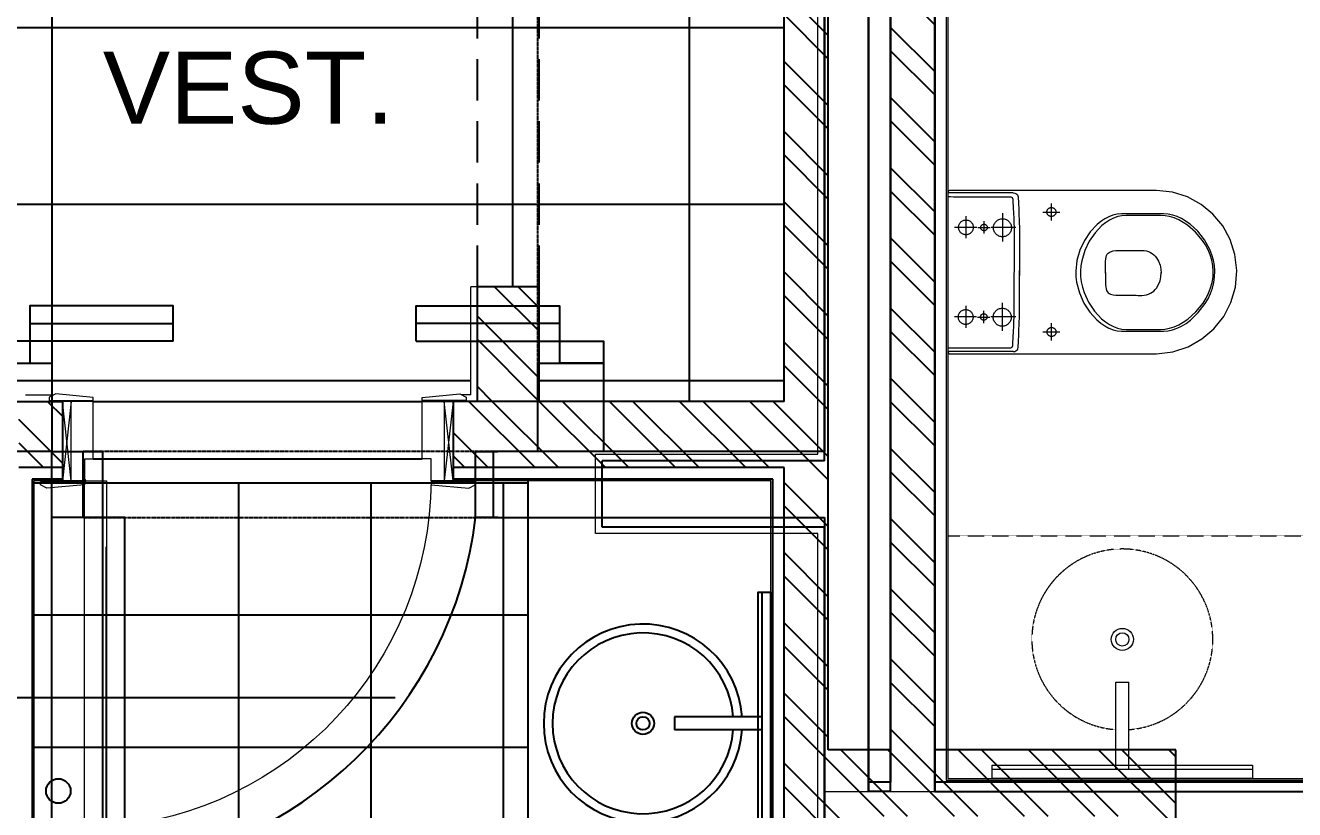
# Model space of a CAD drawing. Header units: millimetres. Extents: x 186805 to 449048, y 2167 to 51540.
# Drawn here: x 411718 to 414593, y 37270 to 39048 of the extents above; entities that cross this region are included whole.
import ezdxf
from ezdxf.enums import TextEntityAlignment as Align

# ---------------------------------------------------------------- set-up
doc = ezdxf.new("R2010")
doc.units = ezdxf.units.MM
for name, pattern in [('BC$0$HIDDEN2', [0.1875, 0.125, -0.0625]), ('HIDDEN', [0.375, 0.25, -0.125]), ('HIDDEN2', [0.1875, 0.125, -0.0625])]:
    doc.linetypes.add(name, pattern=pattern)
doc.layers.get('0').update_dxf_attribs({"linetype": 'CONTINUOUS'})
for name, color, linetype, lineweight in [('0-60x60-C', 3, 'CONTINUOUS', 13), ('0-AKL-P1 TILES', 8, 'CONTINUOUS', 13), ('0-akl-plasterline', 9, 'CONTINUOUS', 13), ('3117.NEW ID XR$0$BB$0$A-HATCH', 8, 'CONTINUOUS', 5), ('BD$0$0-sanitary', 1, 'CONTINUOUS', 20), ('BD$0$0-tiles', 9, 'CONTINUOUS', 5), ('BD$0$a-wall', 8, 'CONTINUOUS', 30), ('BD$0$NAK_FIXTURES', 8, 'CONTINUOUS', 18), ('BF$0$a-wall', 7, 'CONTINUOUS', 30), ('LINE .05 P.05', 11, 'CONTINUOUS', 5)]:
    doc.layers.add(name, color=color, linetype=linetype, lineweight=lineweight)
for name, color, linetype in [('0-AKL-P1TILES', 8, 'CONTINUOUS'), ('0-AKL-P2TILES', 8, 'CONTINUOUS'), ('3117.NEW ID XR$0$BF$0$0-tiles', 9, 'CONTINUOUS'), ('A-ABOVE DOOR', 1, 'HIDDEN2'), ('A-CONC-BLDG', 6, 'CONTINUOUS'), ('a-door', 4, 'CONTINUOUS'), ('A-ROOM_ID', 3, 'CONTINUOUS'), ('a-wall', 140, 'CONTINUOUS'), ('BC$0$a-sanit', 30, 'CONTINUOUS'), ('BC$0$NAK_FIXTURES', 4, 'CONTINUOUS'), ('BC-A-ABOV', 8, 'BC$0$HIDDEN2'), ('BC-A-HATCH', 8, 'CONTINUOUS'), ('BC-A-wall', 6, 'CONTINUOUS'), ('BC-dim', 1, 'CONTINUOUS'), ('TC$0$Nak_Tiletag', 3, 'CONTINUOUS'), ('TC-FLOORING', 41, 'CONTINUOUS')]:
    doc.layers.add(name, color=color, linetype=linetype)
doc.styles.add('SITE SURVEY ROOM$0$SITE SURVEY ROOM$0$XREF1$0$XREF1$0$XREF1$0$paris 2-3-4.DWG124$0$guest room-2$0$FINAL DRGS1$0$C2', font='swissk.ttf', dxfattribs={"height": 0.4})
doc.styles.add('TC$0$Standard', font='txt')
doc.dimstyles.new('TC$0$POINTER', dxfattribs={"dimtxt": 80, "dimasz": 120, "dimexe": 20, "dimexo": 20, "dimgap": 20, "dimtad": 1, "dimdec": 0, "dimtxsty": 'TC$0$Standard', "dimcen": 2.5, "dimadec": 0, "dimazin": 0, "dimtfac": 1, "dimtdec": 0, "dimtix": 1, "dimtmove": 1, "dimatfit": 3, "dimldrblk": 'TC$0$_Dot', "dimfxl": 1, "dimarcsym": 0})
pattern_1 = [(315, (-189031.63, 11508.82), (-79.54951, -79.54951), []), (315, (-188978.59, 11508.82), (-79.54951, -79.54951), [])]

# ---------------------------------------------------------------- blocks, each defined once
blk = doc.blocks.new('A$C7C4A1575')
at = {"layer": 'A-ABOVE DOOR', "color": 8}
for p, q in [((37175.1, 13600), (36245.1, 13600)), ((36245.1, 13450), (37175.1, 13450)), ((37245.1, 11500), (37245.1, 13450)), ((36145.1, 11700), (36145.1, 13250)), ((37245.1, 11700), (37245.1, 13250))]:
    blk.add_line(p, q, dxfattribs=at)
at = {"layer": 'A-CONC-BLDG', "color": 8}
blk.add_lwpolyline([(37645.1, 13450), (37645.1, 14800), (37245.1, 14800), (37245.1, 13450)], close=True, dxfattribs=at)
at = {"layer": 'a-door', "color": 8, "lineweight": -3}
for p, q in [((36406.2, 13200), (36081.2, 13200)), ((36420.1, 13200), (36095.1, 13200)), ((36970.1, 13200), (37395.1, 13200))]:
    blk.add_line(p, q, dxfattribs=at)
at = {"layer": 'a-door', "color": 8}
for points in [[(37130.1, 14400), (37080.1, 14400), (37080.1, 13600), (37180.1, 13600)], [(37180.1, 13450), (37130.1, 13450), (37130.1, 14400)], [(36235.1, 13600), (36285.1, 13600), (36285.1, 13450), (36235.1, 13450)]]:
    blk.add_lwpolyline(points, dxfattribs=at)
at = {"layer": 'a-door', "color": 8, "lineweight": -3}
for points in [[(36095.1, 13200), (35995.1, 13200), (35995.1, 13250), (36095.1, 13250)], [(36420.1, 13200), (36420.1, 13120), (36095.1, 13120), (36095.1, 13250)], [(36970.1, 13200), (36970.1, 13120), (37295.1, 13120), (37295.1, 13250)], [(37395.1, 13200), (37395.1, 13250), (37295.1, 13250)], [(36095.1, 13160), (36420.1, 13160)], [(37295.1, 13160), (36970.1, 13160)]]:
    blk.add_lwpolyline(points, dxfattribs=at)
at = {"layer": 'a-door', "color": 8}
blk.add_arc((37191.2, 13490.5), 912.7, 94.784, 173.1072, dxfattribs=at)
at = {"layer": 'a-wall', "color": 8}
for p, q in [((35495.1, 13600), (35495.1, 15750)), ((33645.1, 14200), (35245.1, 14200)), ((35345.1, 9744.5), (35345.1, 14200)), ((35345.1, 14200), (35395.1, 14200)), ((35395.1, 9723.8), (35395.1, 14200)), ((36245.1, 13600), (35495.1, 13600)), ((36245.1, 13450), (36245.1, 13600)), ((37175.1, 13600), (37245.1, 13600)), ((37175.1, 13450), (37175.1, 13600)), ((35495.1, 13450), (36245.1, 13450)), ((35495.1, 11500), (35495.1, 13450)), ((35995.1, 13250), (35995.1, 13450)), ((36145.1, 13250), (36145.1, 13450)), ((37245.1, 13450), (37175.1, 13450)), ((37245.1, 13250), (37245.1, 13450)), ((36145.1, 13250), (35995.1, 13250)), ((37395.1, 13250), (37245.1, 13250))]:
    blk.add_line(p, q, dxfattribs=at)
blk.add_lwpolyline([(35245.1, 14200), (35245.1, 11400), (34675.1, 11400), (34675.1, 11300), (35245.1, 11300), (35245.1, 9785.9)], dxfattribs=at)
blk = doc.blocks.new('A$C32DD6ECA')
at = {"layer": '0-60x60-C', "color": 16, "xscale": 0.0418312498368323, "yscale": 0.0418312498368323, "zscale": 0.0418312498368323, "rotation": 180}
blk.add_blockref('A$C7C4A1575', (4397.08, 2202.64), dxfattribs=at)
blk = doc.blocks.new('A$C5C977968')
at = {"layer": '0-akl-plasterline'}
for p, q in [((621.8, 8612.2), (621.8, 10532.2)), ((118.6, 8432.2), (118.6, 8612.2)), ((118.6, 8612.2), (621.8, 8612.2)), ((621.8, 8432.2), (118.6, 8432.2)), ((621.8, 6182.2), (621.8, 8432.2))]:
    blk.add_line(p, q, dxfattribs=at)
at = {"layer": '3117.NEW ID XR$0$BB$0$A-HATCH'}
blk.add_line((886.8, 7847.2), (636.8, 7847.2), dxfattribs=at)
at = {"layer": 'a-wall'}
for p, q in [((736.8, 7847.2), (736.8, 12323.4)), ((786.8, 7847.5), (786.8, 12302.7)), ((786.8, 7847.5), (786.8, 12302.7)), ((886.8, 7847.2), (886.8, 10677.2)), ((636.8, 8597.2), (636.8, 10547.2)), ((133.6, 8447.2), (133.6, 8597.2)), ((636.8, 8597.2), (133.6, 8597.2)), ((636.8, 8447.2), (133.6, 8447.2)), ((636.8, 6197.2), (636.8, 8447.2)), ((736.8, 8447.2), (736.8, 7847.2)), ((736.8, 8447.2), (736.8, 7847.2)), ((736.8, 8447.2), (736.8, 7847.2)), ((736.8, 8447.2), (736.8, 7847.2)), ((736.8, 8447.2), (736.8, 7847.2)), ((786.8, 7847.5), (736.8, 7847.5)), ((2486.8, 7847.2), (886.8, 7847.2))]:
    blk.add_line(p, q, dxfattribs=at)
at = {"layer": 'BD$0$0-sanitary'}
for points in [[(928, 9210.4), (923.7, 9210.4), (921.4, 9210.4), (920.4, 9210.4), (917.8, 9209.4), (916.8, 9206.8), (916.8, 9205.8), (916.8, 9202.7), (916.8, 9197.8), (916.8, 9191.2), (916.8, 9183), (916.8, 9173.3), (916.8, 9150.1), (916.8, 9122.6), (916.8, 9091.9), (916.8, 9025.3), (916.8, 8958.6), (916.8, 8927.9), (916.8, 8900.4), (916.8, 8877.2), (916.8, 8867.5), (916.8, 8859.3), (916.8, 8852.7), (916.8, 8847.8), (916.8, 8844.7), (916.8, 8843.7), (917.8, 8841.1), (920.4, 8840.1), (921, 8840.1), (924.6, 8840.1)], [(1064.8, 9204.7), (916.8, 9204.7)], [(1571.2, 9028.7), (1566.9, 9065.3), (1556.1, 9099.2), (1539.2, 9129.8), (1517.1, 9156.5), (1490.3, 9178.6), (1459.6, 9195.4), (1425.7, 9206.3), (1389.2, 9210.4), (1384.5, 9210.4), (1371.4, 9210.4), (1350.8, 9210.4), (1324, 9210.4), (1292, 9210.4), (1256, 9210.4), (1176.3, 9210.4), (1094, 9210.4), (1054.6, 9210.4), (1017.9, 9210.4), (985, 9210.4), (957, 9210.4), (935.1, 9210.4), (920.4, 9210.4)], [(1064.8, 9204.7), (1068, 9204.3), (1070.7, 9203.2), (1072.7, 9201.9), (1074, 9200.5), (1075.3, 9198.3), (1075.7, 9195.7), (1076.5, 9181.1), (1077.1, 9167.6), (1077.6, 9154.9), (1078, 9143), (1078.6, 9121), (1078.9, 9100.7), (1079, 9061.3), (1079, 9040.3), (1078.9, 9017.2)], [(917, 9196.2), (917.4, 9196.2), (918.5, 9196.2), (920.4, 9196.2), (922.9, 9196.2), (929.6, 9196.1), (938.3, 9196.1), (948.6, 9196), (960.1, 9196), (985.1, 9195.9), (1010.1, 9195.8), (1021.6, 9195.7), (1031.9, 9195.7), (1040.6, 9195.6), (1047.4, 9195.6), (1049.8, 9195.6), (1051.7, 9195.6), (1052.8, 9195.6), (1053.2, 9195.6), (1058.9, 9195.5), (1060.9, 9195.2), (1062.2, 9194.3), (1063.4, 9190.6), (1063.9, 9185.8), (1064.6, 9171.5), (1065.2, 9158.5), (1065.7, 9146.7), (1066.1, 9135.9), (1066.5, 9126), (1066.7, 9116.8), (1067, 9099.8), (1067.1, 9083.5), (1067.1, 9066.6), (1067.1, 9057.5), (1067.1, 9047.6), (1067.1, 9037), (1067.1, 9025.3)], [(1151.2, 9142.3), (1151.2, 9181)], [(957.5, 9151.8), (957.5, 9101.7)], [(1060.7, 9125.7), (1060.6, 9123.6), (1060.3, 9121.6), (1059.8, 9119.7), (1059.1, 9117.8), (1058.3, 9116), (1057.2, 9114.3), (1056.1, 9112.8), (1054.8, 9111.3), (1053.3, 9110), (1051.7, 9108.8), (1050.1, 9107.8), (1048.3, 9106.9), (1046.4, 9106.2), (1044.4, 9105.7), (1042.4, 9105.4), (1040.3, 9105.3), (1038.2, 9105.4), (1036.2, 9105.7), (1034.3, 9106.2), (1032.4, 9106.9), (1030.6, 9107.8), (1028.9, 9108.8), (1027.3, 9110), (1025.9, 9111.3), (1024.6, 9112.8), (1023.4, 9114.3), (1022.4, 9116), (1021.5, 9117.8), (1020.8, 9119.7), (1020.3, 9121.6), (1020, 9123.6), (1019.9, 9125.7), (1020, 9127.8), (1020.3, 9129.9), (1020.8, 9131.8), (1021.5, 9133.7), (1022.4, 9135.5), (1023.4, 9137.2), (1024.6, 9138.7), (1025.9, 9140.2), (1027.3, 9141.5), (1028.9, 9142.7), (1030.6, 9143.7), (1032.4, 9144.5), (1034.3, 9145.2), (1036.2, 9145.7), (1038.2, 9146), (1040.3, 9146.2), (1042.4, 9146), (1044.4, 9145.7), (1046.4, 9145.2), (1048.3, 9144.5), (1050.1, 9143.7), (1051.7, 9142.7), (1053.3, 9141.5), (1054.8, 9140.2), (1056.1, 9138.7), (1057.2, 9137.2), (1058.3, 9135.5), (1059.1, 9133.7), (1059.8, 9131.8), (1060.3, 9129.9), (1060.6, 9127.8), (1060.7, 9125.7), (1060.7, 9125.7)], [(1040.4, 9158.5), (1040.4, 9094.8)], [(1131.4, 9161.2), (1170.1, 9161.2)], [(1161.3, 9161.3), (1161.2, 9160.3), (1161.1, 9159.3), (1160.8, 9158.3), (1160.5, 9157.4), (1160.1, 9156.5), (1159.5, 9155.6), (1159, 9154.8), (1158.3, 9154.1), (1157.6, 9153.5), (1156.8, 9152.9), (1155.9, 9152.4), (1155, 9151.9), (1154.1, 9151.6), (1153.1, 9151.3), (1152.1, 9151.2), (1151.1, 9151.1), (1150, 9151.2), (1149, 9151.3), (1148, 9151.6), (1147.1, 9151.9), (1146.2, 9152.4), (1145.4, 9152.9), (1144.6, 9153.5), (1143.8, 9154.1), (1143.2, 9154.8), (1142.6, 9155.6), (1142.1, 9156.5), (1141.7, 9157.4), (1141.3, 9158.3), (1141.1, 9159.3), (1140.9, 9160.3), (1140.9, 9161.3), (1140.9, 9162.4), (1141.1, 9163.4), (1141.3, 9164.4), (1141.7, 9165.3), (1142.1, 9166.2), (1142.6, 9167.1), (1143.2, 9167.8), (1143.8, 9168.6), (1144.6, 9169.2), (1145.4, 9169.8), (1146.2, 9170.3), (1147.1, 9170.8), (1148, 9171.1), (1149, 9171.3), (1150, 9171.5), (1151.1, 9171.6), (1152.1, 9171.5), (1153.1, 9171.3), (1154.1, 9171.1), (1155, 9170.8), (1155.9, 9170.3), (1156.8, 9169.8), (1157.6, 9169.2), (1158.3, 9168.6), (1159, 9167.8), (1159.5, 9167.1), (1160.1, 9166.2), (1160.5, 9165.3), (1160.8, 9164.4), (1161.1, 9163.4), (1161.2, 9162.4), (1161.3, 9161.3), (1161.3, 9161.3)], [(1309.8, 8891.4), (1310.9, 8891.4), (1313.9, 8891.4), (1318.6, 8891.4), (1324.7, 8891.4), (1340, 8891.4), (1357.6, 8891.4), (1375.1, 8891.4), (1390.4, 8891.4), (1396.6, 8891.4), (1401.3, 8891.4), (1404.3, 8891.4), (1405.4, 8891.4), (1415.5, 8892.1), (1425.7, 8894.4), (1436, 8897.9), (1446.2, 8902.8), (1456.2, 8908.9), (1465.9, 8916), (1483.9, 8933.2), (1499.4, 8953.6), (1505.9, 8964.8), (1511.4, 8976.6), (1515.8, 8988.8), (1519, 9001.4), (1520.9, 9014.2), (1521.4, 9027.2), (1520.4, 9039.9), (1518.2, 9052.3), (1514.8, 9064.4), (1510.2, 9076.2), (1498.3, 9098.2), (1483.1, 9117.7), (1465.5, 9134), (1446.2, 9146.5), (1436.1, 9151.1), (1425.9, 9154.5), (1415.6, 9156.6), (1405.4, 9157.3), (1404.3, 9157.3), (1401.3, 9157.3), (1396.6, 9157.3), (1390.4, 9157.3), (1375.1, 9157.3), (1357.6, 9157.3), (1340, 9157.3), (1324.7, 9157.3), (1318.6, 9157.3), (1313.9, 9157.3), (1310.9, 9157.3), (1309.8, 9157.3), (1300.1, 9156.5), (1290.5, 9154.4), (1281.1, 9150.8), (1272, 9146.1), (1263.1, 9140.2), (1254.6, 9133.2), (1239.1, 9116.6), (1225.9, 9096.9), (1215.7, 9074.9), (1208.9, 9051.4), (1206.2, 9027.2), (1206.6, 9014.7), (1208.2, 9002.3), (1214.6, 8977.9), (1224.9, 8955), (1238.4, 8934.3), (1254.3, 8916.8), (1262.9, 8909.5), (1271.9, 8903.2), (1281.2, 8898.2), (1290.7, 8894.5), (1300.2, 8892.2), (1309.8, 8891.4), (1309.8, 8891.4)], [(1320.6, 8895), (1321.4, 8895), (1323.9, 8895), (1327.7, 8895), (1332.7, 8895), (1345.1, 8895), (1359.4, 8895), (1373.6, 8895), (1386.1, 8895), (1391, 8895), (1394.9, 8895), (1397.3, 8895), (1398.2, 8895), (1408.4, 8895.7), (1418.7, 8897.8), (1429.2, 8901.2), (1439.6, 8905.8), (1449.9, 8911.6), (1459.9, 8918.5), (1478.6, 8935), (1494.7, 8954.8), (1501.5, 8965.7), (1507.2, 8977.2), (1511.9, 8989.2), (1515.3, 9001.6), (1517.3, 9014.3), (1517.8, 9027.2), (1516.8, 9039.8), (1514.4, 9052.1), (1510.8, 9064.1), (1506.1, 9075.6), (1500.3, 9086.6), (1493.6, 9097.1), (1477.7, 9115.9), (1459.4, 9131.6), (1439.5, 9143.5), (1429.2, 9147.8), (1418.8, 9151), (1408.5, 9153), (1398.2, 9153.7), (1397.3, 9153.7), (1394.9, 9153.7), (1391, 9153.7), (1386.1, 9153.7), (1373.6, 9153.7), (1359.4, 9153.7), (1345.1, 9153.7), (1332.7, 9153.7), (1327.7, 9153.7), (1323.9, 9153.7), (1321.4, 9153.7), (1320.6, 9153.7), (1310.9, 9153), (1301.3, 9150.9), (1291.9, 9147.5), (1282.7, 9142.9), (1273.9, 9137.2), (1265.4, 9130.5), (1249.9, 9114.4), (1236.7, 9095.2), (1226.5, 9073.9), (1219.7, 9051), (1217.8, 9039.1), (1217, 9027.2), (1217.3, 9014.9), (1218.9, 9002.7), (1221.6, 8990.7), (1225.3, 8978.9), (1235.5, 8956.6), (1248.8, 8936.5), (1264.7, 8919.5), (1273.3, 8912.4), (1282.4, 8906.4), (1291.7, 8901.6), (1301.2, 8898), (1310.9, 8895.7), (1320.6, 8895)], [(981.9, 9126.6), (931.9, 9126.6)], [(974.3, 9126.6), (974.2, 9124.8), (973.9, 9123.2), (973.5, 9121.6), (972.9, 9120), (972.2, 9118.6), (971.4, 9117.2), (970.4, 9115.9), (969.4, 9114.7), (968.2, 9113.6), (966.9, 9112.7), (965.5, 9111.8), (964, 9111.1), (962.5, 9110.6), (960.9, 9110.2), (959.2, 9109.9), (957.5, 9109.8), (955.8, 9109.9), (954.1, 9110.2), (952.5, 9110.6), (951, 9111.1), (949.5, 9111.8), (948.2, 9112.7), (946.9, 9113.6), (945.7, 9114.7), (944.6, 9115.9), (943.6, 9117.2), (942.8, 9118.6), (942.1, 9120), (941.5, 9121.6), (941.1, 9123.2), (940.9, 9124.8), (940.8, 9126.6), (940.9, 9128.3), (941.1, 9129.9), (941.5, 9131.5), (942.1, 9133.1), (942.8, 9134.5), (943.6, 9135.9), (944.6, 9137.2), (945.7, 9138.4), (946.9, 9139.5), (948.2, 9140.4), (949.5, 9141.3), (951, 9142), (952.5, 9142.5), (954.1, 9143), (955.8, 9143.2), (957.5, 9143.3), (959.2, 9143.2), (960.9, 9143), (962.5, 9142.5), (964, 9142), (965.5, 9141.3), (966.9, 9140.4), (968.2, 9139.5), (969.4, 9138.4), (970.4, 9137.2), (971.4, 9135.9), (972.2, 9134.5), (972.9, 9133.1), (973.5, 9131.5), (973.9, 9129.9), (974.2, 9128.3), (974.3, 9126.6), (974.3, 9126.6)], [(984.2, 9126.2), (1012.3, 9126.2)], [(1005.9, 9126.3), (1005.9, 9125.5), (1005.8, 9124.8), (1005.6, 9124.1), (1005.3, 9123.4), (1005, 9122.8), (1004.6, 9122.1), (1004.2, 9121.6), (1003.7, 9121), (1003.2, 9120.6), (1002.6, 9120.1), (1002, 9119.8), (1001.4, 9119.4), (1000.7, 9119.2), (1000, 9119), (999.2, 9118.9), (998.5, 9118.9), (997.7, 9118.9), (997, 9119), (996.3, 9119.2), (995.6, 9119.4), (994.9, 9119.8), (994.3, 9120.1), (993.8, 9120.6), (993.2, 9121), (992.7, 9121.6), (992.3, 9122.1), (991.9, 9122.8), (991.6, 9123.4), (991.4, 9124.1), (991.2, 9124.8), (991.1, 9125.5), (991.1, 9126.3), (991.1, 9127.1), (991.2, 9127.8), (991.4, 9128.5), (991.6, 9129.2), (991.9, 9129.8), (992.3, 9130.4), (992.7, 9131), (993.2, 9131.5), (993.8, 9132), (994.3, 9132.4), (994.9, 9132.8), (995.6, 9133.1), (996.3, 9133.4), (997, 9133.6), (997.7, 9133.7), (998.5, 9133.7), (999.2, 9133.7), (1000, 9133.6), (1000.7, 9133.4), (1001.4, 9133.1), (1002, 9132.8), (1002.6, 9132.4), (1003.2, 9132), (1003.7, 9131.5), (1004.2, 9131), (1004.6, 9130.4), (1005, 9129.8), (1005.3, 9129.2), (1005.6, 9128.5), (1005.8, 9127.8), (1005.9, 9127.1), (1005.9, 9126.3), (1005.9, 9126.3)], [(998.6, 9112.5), (998.6, 9140.6)], [(1070.9, 9126.6), (1014.4, 9126.6)], [(1273.5, 9022.6), (1273.5, 9028.3), (1273.6, 9033.4), (1273.6, 9038), (1273.7, 9042.2), (1273.9, 9049.2), (1274.4, 9054.9), (1275.2, 9059.3), (1276.3, 9062.8), (1277.8, 9065.6), (1279.9, 9068), (1282.2, 9069.9), (1284.9, 9071.4), (1290.8, 9073.2), (1296.9, 9073.9), (1302.4, 9074), (1309.3, 9074), (1317.6, 9074.1), (1335.4, 9074.1), (1343.5, 9074.1), (1347.1, 9074.2), (1350.2, 9074.2), (1352.7, 9074.2), (1354.7, 9074.2), (1355.9, 9074.2), (1356.3, 9074.2), (1361.6, 9073.9), (1366.5, 9073), (1371.1, 9071.6), (1375.4, 9069.6), (1379.3, 9067.2), (1382.8, 9064.4), (1386.1, 9061.2), (1389, 9057.6), (1393.8, 9049.8), (1397.2, 9041.1), (1399.2, 9031.9), (1399.9, 9022.6)], [(923.2, 8840.1), (925.7, 8840.1), (930.7, 8840.1), (947.3, 8840.1), (971.4, 8840.1), (1002, 8840.1), (1037.5, 8840.1), (1076.9, 8840.1), (1161.5, 8840.1), (1245.5, 8840.1), (1283.9, 8840.1), (1318.3, 8840.1), (1347.4, 8840.1), (1369.7, 8840.1), (1384.1, 8840.1), (1387.9, 8840.1), (1389.2, 8840.1), (1426.4, 8844.5), (1461, 8855.9), (1492.2, 8873.6), (1519.2, 8896.7), (1541.4, 8924.6), (1557.9, 8956.4), (1568.1, 8991.3), (1571.2, 9028.7), (1571.2, 9028.7)], [(1064.8, 8845), (1068, 8845.4), (1070.7, 8846.5), (1072.7, 8847.8), (1074, 8849.2), (1075.3, 8851.5), (1075.7, 8854), (1076.5, 8868.5), (1077.1, 8882), (1077.6, 8894.5), (1078, 8906.2), (1078.6, 8927.6), (1078.9, 8947.2), (1079, 8985.4), (1079, 9005.9), (1079, 9017.1), (1078.9, 9028.9)], [(917, 8853.1), (917.4, 8853.1), (918.5, 8853.1), (920.4, 8853.1), (922.9, 8853.1), (929.6, 8853.2), (938.3, 8853.2), (948.6, 8853.2), (960.1, 8853.3), (985.1, 8853.4), (1010.1, 8853.5), (1021.6, 8853.5), (1031.9, 8853.6), (1040.6, 8853.6), (1047.4, 8853.7), (1049.8, 8853.7), (1051.7, 8853.7), (1052.8, 8853.7), (1053.2, 8853.7), (1058.9, 8853.7), (1060.9, 8854.1), (1062.2, 8855), (1063.4, 8858.6), (1063.9, 8863.4), (1064.6, 8877.8), (1065.2, 8890.8), (1065.7, 8902.6), (1066.1, 8913.3), (1066.5, 8923.2), (1066.7, 8932.4), (1067, 8949.5), (1067.1, 8965.7), (1067.1, 8982.7), (1067.1, 8991.8), (1067.1, 9001.6), (1067.1, 9012.3), (1067.1, 9024)], [(1273.5, 9024), (1273.5, 9018.3), (1273.6, 9013.2), (1273.6, 9008.6), (1273.7, 9004.4), (1273.9, 8997.4), (1274.4, 8991.7), (1275.2, 8987.3), (1276.3, 8983.8), (1277.8, 8981), (1279.9, 8978.5), (1282.2, 8976.6), (1284.9, 8975.2), (1290.8, 8973.4), (1296.9, 8972.7), (1302.4, 8972.6), (1309.3, 8972.6), (1317.6, 8972.5), (1335.4, 8972.5), (1343.5, 8972.5), (1347.1, 8972.4), (1350.2, 8972.4), (1352.7, 8972.4), (1354.7, 8972.4), (1355.9, 8972.4), (1356.3, 8972.4), (1361.6, 8972.7), (1366.5, 8973.6), (1371.1, 8975), (1375.4, 8977), (1379.3, 8979.4), (1382.8, 8982.2), (1386.1, 8985.4), (1389, 8988.9), (1393.8, 8996.8), (1397.2, 9005.5), (1399.2, 9014.7), (1399.9, 9024)], [(956.9, 8948.6), (956.9, 8898.5)], [(1060.2, 8922.9), (1060.1, 8920.8), (1059.8, 8918.8), (1059.3, 8916.8), (1058.6, 8914.9), (1057.8, 8913.1), (1056.7, 8911.5), (1055.6, 8909.9), (1054.2, 8908.4), (1052.8, 8907.1), (1051.2, 8905.9), (1049.5, 8904.9), (1047.8, 8904.1), (1045.9, 8903.4), (1043.9, 8902.9), (1041.9, 8902.6), (1039.8, 8902.5), (1037.7, 8902.6), (1035.7, 8902.9), (1033.7, 8903.4), (1031.9, 8904.1), (1030.1, 8904.9), (1028.4, 8905.9), (1026.8, 8907.1), (1025.4, 8908.4), (1024.1, 8909.9), (1022.9, 8911.5), (1021.9, 8913.1), (1021, 8914.9), (1020.3, 8916.8), (1019.8, 8918.8), (1019.5, 8920.8), (1019.4, 8922.9), (1019.5, 8925), (1019.8, 8927), (1020.3, 8928.9), (1021, 8930.8), (1021.9, 8932.6), (1022.9, 8934.3), (1024.1, 8935.9), (1025.4, 8937.3), (1026.8, 8938.6), (1028.4, 8939.8), (1030.1, 8940.8), (1031.9, 8941.7), (1033.7, 8942.4), (1035.7, 8942.9), (1037.7, 8943.2), (1039.8, 8943.3), (1041.9, 8943.2), (1043.9, 8942.9), (1045.9, 8942.4), (1047.8, 8941.7), (1049.5, 8940.8), (1051.2, 8939.8), (1052.8, 8938.6), (1054.2, 8937.3), (1055.6, 8935.9), (1056.7, 8934.3), (1057.8, 8932.6), (1058.6, 8930.8), (1059.3, 8928.9), (1059.8, 8927), (1060.1, 8925), (1060.2, 8922.9), (1060.2, 8922.9)], [(1039.9, 8955.6), (1039.9, 8891.9)], [(981.3, 8923.4), (931.3, 8923.4)], [(973.6, 8923.4), (973.6, 8921.7), (973.3, 8920), (972.9, 8918.4), (972.3, 8916.9), (971.6, 8915.4), (970.8, 8914), (969.8, 8912.7), (968.7, 8911.6), (967.6, 8910.5), (966.3, 8909.5), (964.9, 8908.7), (963.4, 8908), (961.9, 8907.4), (960.3, 8907), (958.6, 8906.7), (956.9, 8906.7), (955.2, 8906.7), (953.5, 8907), (951.9, 8907.4), (950.4, 8908), (948.9, 8908.7), (947.5, 8909.5), (946.3, 8910.5), (945.1, 8911.6), (944, 8912.7), (943, 8914), (942.2, 8915.4), (941.5, 8916.9), (940.9, 8918.4), (940.5, 8920), (940.3, 8921.7), (940.2, 8923.4), (940.3, 8925.1), (940.5, 8926.8), (940.9, 8928.4), (941.5, 8929.9), (942.2, 8931.4), (943, 8932.8), (944, 8934), (945.1, 8935.2), (946.3, 8936.3), (947.5, 8937.3), (948.9, 8938.1), (950.4, 8938.8), (951.9, 8939.4), (953.5, 8939.8), (955.2, 8940), (956.9, 8940.1), (958.6, 8940), (960.3, 8939.8), (961.9, 8939.4), (963.4, 8938.8), (964.9, 8938.1), (966.3, 8937.3), (967.6, 8936.3), (968.7, 8935.2), (969.8, 8934), (970.8, 8932.8), (971.6, 8931.4), (972.3, 8929.9), (972.9, 8928.4), (973.3, 8926.8), (973.6, 8925.1), (973.6, 8923.4), (973.6, 8923.4)], [(983.7, 8923.3), (1011.8, 8923.3)], [(1005.4, 8923.4), (1005.3, 8922.7), (1005.2, 8921.9), (1005.1, 8921.2), (1004.8, 8920.5), (1004.5, 8919.9), (1004.1, 8919.3), (1003.7, 8918.7), (1003.2, 8918.2), (1002.7, 8917.7), (1002.1, 8917.3), (1001.5, 8916.9), (1000.8, 8916.6), (1000.2, 8916.3), (999.5, 8916.1), (998.7, 8916), (998, 8916), (997.2, 8916), (996.5, 8916.1), (995.7, 8916.3), (995.1, 8916.6), (994.4, 8916.9), (993.8, 8917.3), (993.2, 8917.7), (992.7, 8918.2), (992.2, 8918.7), (991.8, 8919.3), (991.4, 8919.9), (991.1, 8920.5), (990.9, 8921.2), (990.7, 8921.9), (990.6, 8922.7), (990.5, 8923.4), (990.6, 8924.2), (990.7, 8924.9), (990.9, 8925.6), (991.1, 8926.3), (991.4, 8927), (991.8, 8927.6), (992.2, 8928.1), (992.7, 8928.7), (993.2, 8929.2), (993.8, 8929.6), (994.4, 8930), (995.1, 8930.3), (995.7, 8930.5), (996.5, 8930.7), (997.2, 8930.8), (998, 8930.8), (998.7, 8930.8), (999.5, 8930.7), (1000.2, 8930.5), (1000.8, 8930.3), (1001.5, 8930), (1002.1, 8929.6), (1002.7, 8929.2), (1003.2, 8928.7), (1003.7, 8928.1), (1004.1, 8927.6), (1004.5, 8927), (1004.8, 8926.3), (1005.1, 8925.6), (1005.2, 8924.9), (1005.3, 8924.2), (1005.4, 8923.4), (1005.4, 8923.4)], [(998, 8909.6), (998, 8937.7)], [(1070.4, 8923.7), (1013.9, 8923.7)], [(1131.8, 8889.4), (1170.5, 8889.4)], [(1161.6, 8889.5), (1161.6, 8888.4), (1161.4, 8887.4), (1161.1, 8886.4), (1160.8, 8885.5), (1160.4, 8884.6), (1159.9, 8883.8), (1159.3, 8883), (1158.6, 8882.2), (1157.9, 8881.6), (1157.1, 8881), (1156.3, 8880.5), (1155.4, 8880.1), (1154.4, 8879.7), (1153.5, 8879.5), (1152.4, 8879.3), (1151.4, 8879.2), (1150.3, 8879.3), (1149.3, 8879.5), (1148.4, 8879.7), (1147.4, 8880.1), (1146.5, 8880.5), (1145.7, 8881), (1144.9, 8881.6), (1144.2, 8882.2), (1143.5, 8883), (1142.9, 8883.8), (1142.4, 8884.6), (1142, 8885.5), (1141.6, 8886.4), (1141.4, 8887.4), (1141.2, 8888.4), (1141.2, 8889.5), (1141.2, 8890.5), (1141.4, 8891.5), (1141.6, 8892.5), (1142, 8893.4), (1142.4, 8894.3), (1142.9, 8895.2), (1143.5, 8896), (1144.2, 8896.7), (1144.9, 8897.3), (1145.7, 8897.9), (1146.5, 8898.4), (1147.4, 8898.9), (1148.4, 8899.2), (1149.3, 8899.5), (1150.3, 8899.6), (1151.4, 8899.7), (1152.4, 8899.6), (1153.5, 8899.5), (1154.4, 8899.2), (1155.4, 8898.9), (1156.3, 8898.4), (1157.1, 8897.9), (1157.9, 8897.3), (1158.6, 8896.7), (1159.3, 8896), (1159.9, 8895.2), (1160.4, 8894.3), (1160.8, 8893.4), (1161.1, 8892.5), (1161.4, 8891.5), (1161.6, 8890.5), (1161.6, 8889.5)], [(1151.5, 8870.4), (1151.5, 8909.1)], [(1064.8, 8845), (916.8, 8845)]]:
    blk.add_lwpolyline(points, dxfattribs=at)
at = {"layer": 'BD$0$0-tiles'}
for p, q in [((912.8, 10651.2), (912.8, 7873.2)), ((916.8, 10647.2), (916.8, 7877.2)), ((912.8, 7873.2), (2460.8, 7873.2)), ((912.8, 7873.2), (2460.8, 7873.2)), ((916.8, 7877.2), (2456.8, 7877.2)), ((916.8, 7877.2), (2456.8, 7877.2))]:
    blk.add_line(p, q, dxfattribs=at)
at = {"layer": 'BD$0$a-wall'}
for q in [(886.8, 10547.2), (886.8, 8682.5)]:
    blk.add_line((886.8, 7847.2), q, dxfattribs=at)
at = {"layer": 'BD$0$NAK_FIXTURES', "linetype": 'HIDDEN'}
blk.add_line((916.8, 8427.2), (2456.8, 8427.2), dxfattribs=at)
at = {"layer": 'BD$0$NAK_FIXTURES'}
for p, q in [((1296.8, 8095.7), (1326.8, 8095.7)), ((1296.8, 7899.4), (1296.8, 8095.7)), ((1296.8, 8095.7), (1326.8, 8095.7)), ((1296.8, 7899.4), (1296.8, 8095.7)), ((1326.8, 7899.4), (1326.8, 8095.7)), ((1326.8, 7899.4), (1326.8, 8095.7)), ((1016.8, 7877.2), (1016.8, 7907.2)), ((1016.8, 7907.2), (1606.8, 7907.2)), ((1016.8, 7877.2), (1016.8, 7907.2)), ((1016.8, 7907.2), (1606.8, 7907.2)), ((1016.8, 7877.2), (1016.8, 7907.2)), ((1016.8, 7907.2), (1606.8, 7907.2)), ((1016.8, 7877.2), (1016.8, 7907.2)), ((1016.8, 7907.2), (1606.8, 7907.2)), ((1016.8, 7877.2), (1016.8, 7907.2)), ((1016.8, 7907.2), (1606.8, 7907.2)), ((1016.8, 7907.2), (1606.8, 7907.2)), ((1016.8, 7877.2), (1016.8, 7907.2)), ((1016.8, 7877.2), (1016.8, 7907.2)), ((1016.8, 7907.2), (1606.8, 7907.2)), ((1606.8, 7907.2), (1606.8, 7877.2)), ((1606.8, 7907.2), (1606.8, 7877.2)), ((1606.8, 7907.2), (1606.8, 7877.2)), ((1606.8, 7907.2), (1606.8, 7877.2)), ((1606.8, 7907.2), (1606.8, 7877.2)), ((1606.8, 7907.2), (1606.8, 7877.2)), ((1606.8, 7897.2), (1016.8, 7897.2)), ((1606.8, 7897.2), (1016.8, 7897.2)), ((1606.8, 7897.2), (1016.8, 7897.2)), ((1606.8, 7897.2), (1016.8, 7897.2)), ((1606.8, 7897.2), (1016.8, 7897.2)), ((1606.8, 7897.2), (1016.8, 7897.2)), ((1606.8, 7897.2), (1016.8, 7897.2)), ((1606.8, 7877.2), (1016.8, 7877.2)), ((1606.8, 7877.2), (1016.8, 7877.2)), ((1606.8, 7877.2), (1016.8, 7877.2)), ((1606.8, 7877.2), (1016.8, 7877.2)), ((1606.8, 7877.2), (1016.8, 7877.2)), ((1606.8, 7877.2), (1016.8, 7877.2)), ((1606.8, 7877.2), (1016.8, 7877.2))]:
    blk.add_line(p, q, dxfattribs=at)
for radius in [25, 25, 15, 15]:
    blk.add_circle((1311.8, 8192.4), radius, dxfattribs=at)
at = {"layer": 'BD$0$NAK_FIXTURES', "linetype": 'HIDDEN'}
blk.add_arc((1311.8, 8192.4), 205, 274.1961, 265.8039, dxfattribs=at)
at = {"layer": 'BF$0$a-wall'}
blk.add_line((886.8, 7847.2), (886.8, 8682.5), dxfattribs=at)
blk = doc.blocks.new('A$C6AB666F1')
at = {"layer": 'LINE .05 P.05'}
for p, q in [((100, 167), (50, 167)), ((70, 167), (50, -13)), ((70, -13), (50, 167)), ((70, 167), (70, -13)), ((95.2, 167), (105.9, 167)), ((100, 172), (100, 160.8)), ((100, 117), (100, 167)), ((935, 167), (885, 167)), ((885, 167), (885, 117)), ((935, 167), (915, -13)), ((935, -13), (915, 167)), ((915, -13), (915, 167)), ((100, 117), (120, 117)), ((120, 117), (120, -13)), ((865, 117), (865, -13)), ((885, 117), (865, 117)), ((120, -13), (50, -13)), ((865, -13), (935, -13))]:
    blk.add_line(p, q, dxfattribs=at)
for points in [[(150, 952), (100, 952), (100, 167), (150, 167)], [(150, 952), (100, 952), (100, 167), (150, 167)], [(14.7, 184), (0, 176.5), (0, 169), (100, 169), (100, 176)], [(970.3, 184), (985, 176.5), (985, 169), (885, 169), (885, 176)], [(34.7, -30), (20, -22.5), (20, -15), (120, -15), (120, -22)], [(950.1, -30), (964.8, -22.5), (964.8, -15), (864.8, -15), (864.8, -22)]]:
    blk.add_lwpolyline(points, close=True, dxfattribs=at)
blk.add_circle((100.2, 167), 2.95, dxfattribs=at)
blk.add_arc((92.2, 161.3), 792.8, 0.41, 85.8219, dxfattribs=at)
blk = doc.blocks.new('BC$0$TOILET FIX2')
at = {"layer": 'BC$0$NAK_FIXTURES', "color": 1}
for p, q in [((-128488.1, 139543.7), (-128488.1, 139347.3)), ((-128458.1, 139543.7), (-128458.1, 139347.3)), ((-128488.1, 139347.3), (-128458.1, 139347.3))]:
    blk.add_line(p, q, dxfattribs=at)
for radius in [25, 15]:
    blk.add_circle((-128473.1, 139276.1), radius, dxfattribs=at)
at = {"layer": 'BC$0$NAK_FIXTURES'}
blk.add_arc((-128473.1, 139276.1), 225, 93.8226, 86.1774, dxfattribs=at)
at = {"layer": 'BC$0$NAK_FIXTURES', "color": 2}
blk.add_arc((-128473.1, 139276.1), 205, 94.1961, 85.8039, dxfattribs=at)
blk = doc.blocks.new('TC$0$_Dot')
at = {"color": 0, "linetype": 'ByBlock', "lineweight": -2}
blk.add_line((-0.5, 0), (-1, 0), dxfattribs=at)
at = {"color": 0, "linetype": 'ByBlock', "const_width": 0.5}
blk.add_lwpolyline([(-0.25, 0, 1), (0.25, 0, 1)], format="xyb", close=True, dxfattribs=at)
blk = doc.blocks.new('A$C7DAB1636')
at = {"layer": 'BC-A-HATCH'}
h = blk.add_hatch(dxfattribs=at)
h.set_pattern_fill('ANSI32', color=256, scale=300, style=0)
h.set_pattern_definition(pattern_1)
h.paths.add_polyline_path([(22963.3, 5282.1), (16532.4, 5282.1), (16532.4, 5552.1), (16167.4, 5552.1), (16167.4, 5752.1), (16582.4, 5752.1), (16582.4, 6512.1), (16732.4, 6512.1), (16732.4, 5482.1), (19397.4, 5482.1), (19397.4, 7492.1), (19347.4, 7492.1), (19347.4, 7637.1), (20192.4, 7637.1), (20192.4, 8587.1), (20342.4, 8587.1), (20342.4, 7492.1), (19537.4, 7492.1), (19537.4, 5482.1), (21677.4, 5482.1), (21677.4, 5892.1), (21747.4, 5892.1), (21777.4, 5862.1), (21777.4, 5482.1), (22713.3, 5482.1), (22713.3, 6403.1), (22322.3, 6403.1), (22284.2, 6441.2), (22284.2, 6503.1), (22713.3, 6503.1), (22713.3, 7492.1), (21331.3, 7492.1), (21331.3, 7622.1), (22076.3, 7622.1), (22076.3, 9727.1), (21326.3, 9727.1), (21326.3, 9877.1), (22076.3, 9877.1), (22076.3, 11787.1), (21381.3, 11787.1), (21381.3, 11937.1), (22076.3, 11937.1), (22076.3, 13612.1), (22176.3, 13570.7), (22176.3, 9087.4), (22317.4, 9087.4), (22317.4, 13519.5), (22417.4, 13478.1), (22417.4, 9087.1), (22963.3, 9087.1)])
h.paths.add_polyline_path([(22813.3, 5482.1), (22863.3, 5482.1), (22863.3, 7492.1), (22813.3, 7492.1)], flags=16)
h.paths.add_polyline_path([(22863.3, 7537.2), (22863.3, 8937.1), (22267.4, 8937.1), (22267.4, 7537.2)], flags=16)
h = blk.add_hatch(dxfattribs=at)
h.set_pattern_fill('ANSI32', color=256, scale=300, style=0)
h.set_pattern_definition(pattern_1)
h.paths.add_polyline_path([(21521.3, 9877.1), (21381.3, 9877.1), (21381.3, 10137.1), (21521.3, 10137.1)])
h = blk.add_hatch(dxfattribs=at)
h.set_pattern_fill('ANSI32', color=256, scale=300, style=0)
h.set_pattern_definition(pattern_1)
h.paths.add_polyline_path([(20441.3, 9727.1), (20342.4, 9727.1), (20342.4, 9877.1), (20441.3, 9877.1)])
at = {"layer": '0-AKL-P1TILES'}
for p, q in [((21496.3, 9692.1), (20376.4, 9692.1)), ((20840.3, 9692.1), (20840.3, 5512.1)), ((21140.3, 9692.1), (21140.3, 5512.1)), ((21440.3, 7652.1), (21440.3, 9692.1)), ((20540.3, 9547.1), (20540.3, 5512.1)), ((21496.3, 9392.1), (20376.4, 9392.1)), ((21496.3, 9092.1), (20376.4, 9092.1))]:
    blk.add_line(p, q, dxfattribs=at)
at = {"layer": '0-AKL-P2TILES'}
for p, q in [((21861.8, 9877.1), (21861.8, 11787.1)), ((21461.8, 10137.1), (21461.8, 11642.1)), ((19642.4, 10724.6), (22076.3, 10724.6)), ((19642.4, 10324.6), (22076.3, 10324.6)), ((19642.4, 9924.6), (21366.3, 9924.6)), ((21521.3, 9924.6), (22076.3, 9924.6))]:
    blk.add_line(p, q, dxfattribs=at)
at = {"layer": '0-akl-plasterline', "color": 61}
for p, q in [((21366.3, 9892.1), (21366.3, 10137.1)), ((21381.3, 10137.1), (21366.3, 10137.1)), ((20357.4, 9892.1), (20422.1, 9892.1)), ((21366.3, 9892.1), (21345.3, 9892.1)), ((20441.3, 9697.1), (20376.4, 9697.1)), ((20376.4, 9697.1), (20376.4, 7462.1)), ((22046.3, 9697.1), (21326.3, 9697.1)), ((22046.3, 7652.1), (22046.3, 9697.1))]:
    blk.add_line(p, q, dxfattribs=at)
at = {"layer": '3117.NEW ID XR$0$BF$0$0-tiles'}
for p, q in [((20441.3, 9727.1), (20441.3, 9697.1)), ((21326.3, 9727.1), (21326.3, 9697.1)), ((20441.3, 9701.1), (20372.4, 9701.1)), ((20372.4, 9701.1), (20372.4, 7466.1)), ((22050.3, 9701.1), (21326.3, 9701.1)), ((22050.3, 7648.1), (22050.3, 9701.1))]:
    blk.add_line(p, q, dxfattribs=at)
at = {"layer": 'BC$0$a-sanit', "color": 3}
blk.add_line((21496.3, 7652.1), (21496.3, 9697.1), dxfattribs=at)
blk.add_line((21496.3, 7652.1), (21496.3, 9697.1), dxfattribs=at)
at = {"layer": 'BC$0$NAK_FIXTURES', "color": 1}
blk.add_line((22026.3, 8854.1), (22026.3, 9444.1), dxfattribs=at)
at = {"layer": 'BC$0$NAK_FIXTURES', "color": 2}
blk.add_lwpolyline([(22046.3, 8854.1), (22046.3, 9444.1), (22016.3, 9444.1), (22016.3, 8854.1)], close=True, dxfattribs=at)
at = {"layer": 'BC-A-ABOV', "ltscale": 750}
for p, q in [((21381.3, 10137.1), (21381.3, 11642.1)), ((21521.3, 10137.1), (21521.3, 11642.1))]:
    blk.add_line(p, q, dxfattribs=at)
at = {"layer": 'BC-A-wall'}
for p, q in [((22176.3, 9087.4), (22176.3, 13570.7)), ((22317.4, 9087.4), (22317.4, 13519.5)), ((22417.4, 9087.1), (22417.4, 13478.1)), ((22076.3, 9877.1), (22076.3, 11787.1)), ((21521.3, 10137.1), (21381.3, 10137.1)), ((21381.3, 9877.1), (21381.3, 10137.1)), ((21521.3, 9877.1), (21521.3, 10137.1)), ((20270.3, 9877.1), (20441.3, 9877.1)), ((20441.3, 9877.1), (20441.3, 9727.1)), ((22076.3, 9877.1), (21326.3, 9877.1)), ((21326.3, 9877.1), (21326.3, 9727.1)), ((20441.3, 9727.1), (20342.4, 9727.1)), ((22076.3, 9727.1), (21326.3, 9727.1)), ((22076.3, 7622.1), (22076.3, 9727.1)), ((22317.4, 9087.4), (22176.3, 9087.4)), ((22963.3, 9087.1), (22417.4, 9087.1)), ((22963.3, 5282.1), (22963.3, 9087.1))]:
    blk.add_line(p, q, dxfattribs=at)
at = {"layer": 'BC-dim'}
blk.add_circle((20432, 8993.8), 27.8, dxfattribs=at)
at = {"layer": 'TC-FLOORING', "color": 2}
for p, q in [((20511.3, 9877.1), (21256.3, 9877.1)), ((20511.3, 9747.1), (21256.3, 9747.1))]:
    blk.add_line(p, q, dxfattribs=at)
at = {"layer": 'BC$0$NAK_FIXTURES', "rotation": 270}
blk.add_blockref('BC$0$TOILET FIX2', (-117519.6, -119325.9), dxfattribs=at)
at = {"layer": 'BC-dim', "xscale": -1, "rotation": 180}
blk.add_blockref('A$C6AB666F1', (20391.3, 9864.1), dxfattribs=at)
at = {"layer": 'A-ROOM_ID', "style": 'SITE SURVEY ROOM$0$SITE SURVEY ROOM$0$XREF1$0$XREF1$0$XREF1$0$paris 2-3-4.DWG124$0$guest room-2$0$FINAL DRGS1$0$C2'}
blk.add_text('VEST.', height=163.55, dxfattribs=at).set_placement((20862.9, 10506.4), align=Align.CENTER)
at = {"layer": 'TC$0$Nak_Tiletag', "color": 1}
blk.add_leader([(16648, 8268.7), (16648, 9206), (21195.4, 9206)], dimstyle='TC$0$POINTER', override={"dimasz": 75, "dimtad": 0}, dxfattribs=at)

msp = doc.modelspace()

# ---------------------------------------------------------------- block references
at = {"linetype": 'ByBlock'}
msp.add_blockref('A$C7DAB1636', (391360.5, 28318.7), dxfattribs=at)
at = {"layer": '0-60x60-C', "color": 16, "xscale": 23.90557308239969, "yscale": 23.90557308239969, "zscale": 23.90557308239969}
msp.add_blockref('A$C32DD6ECA', (343908.2, -1123), dxfattribs=at)
at = {"layer": '0-AKL-P1 TILES', "color": 1}
msp.add_blockref('A$C5C977968', (412891.1, 29463.8), dxfattribs=at)

doc.saveas('drawing.dxf')
